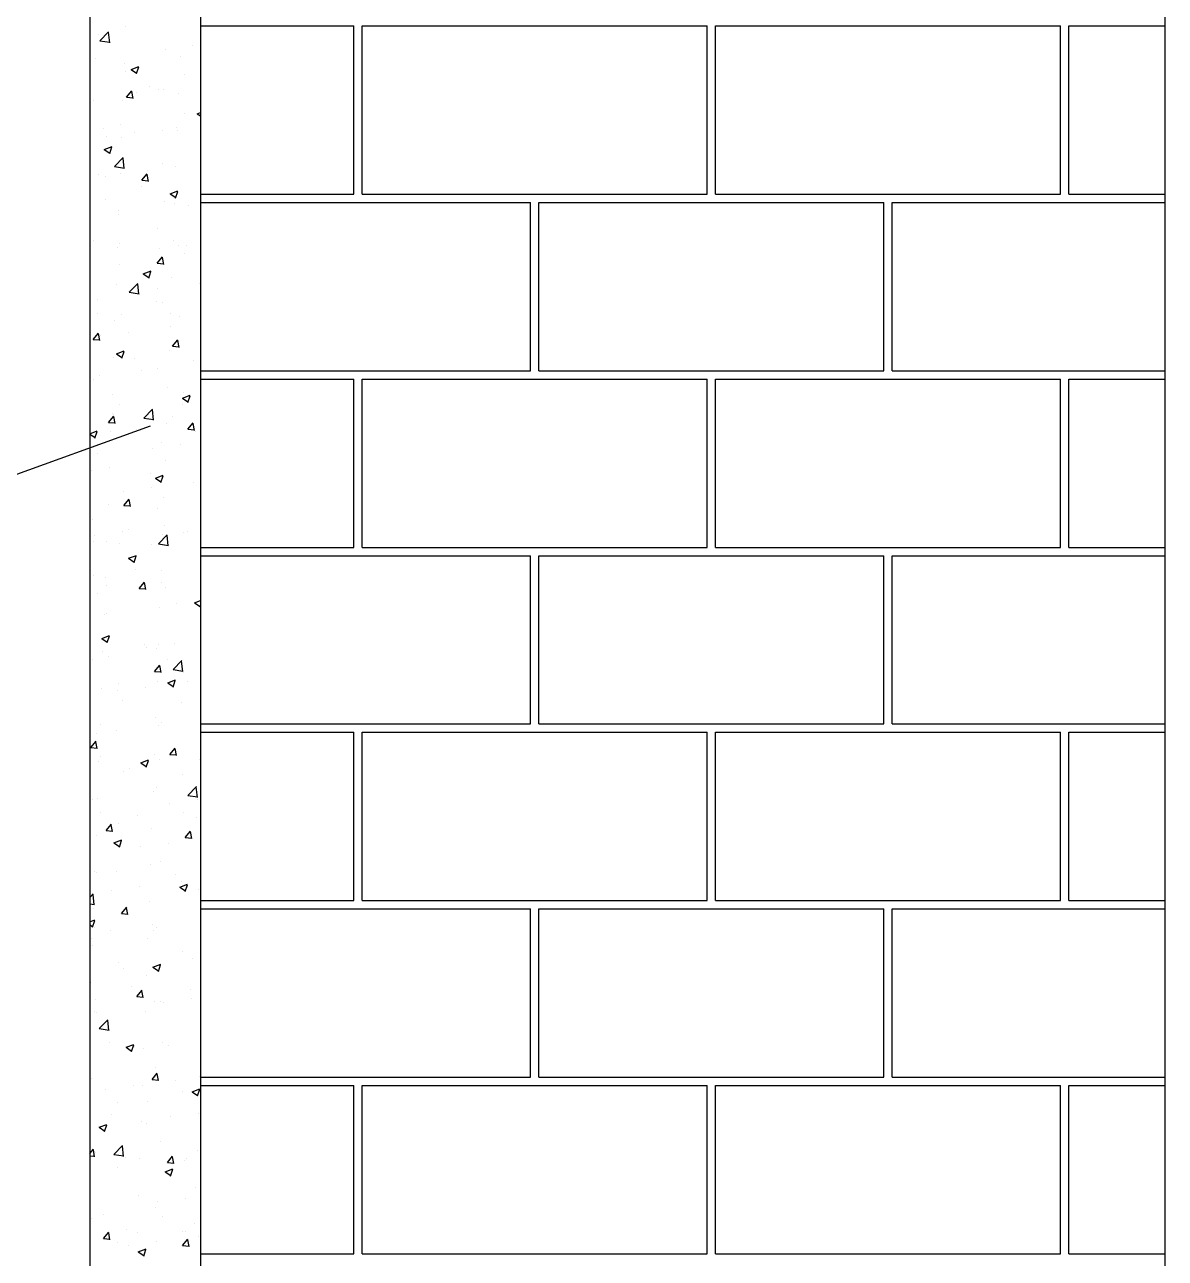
# Model space of a CAD drawing. Header units: metres. Extents: x 605 to 716, y 216 to 296.
# Drawn here: x 622.98 to 624.432, y 226.434 to 228.005 of the extents above; entities that cross this region are included whole.
import ezdxf

# ---------------------------------------------------------------- set-up
doc = ezdxf.new("R2010")
doc.units = ezdxf.units.M
doc.layers.add('1', color=1, linetype='Continuous')

# ---------------------------------------------------------------- blocks, each defined once
blk = doc.blocks.new('A$C1A3C141D')
at = {"color": 0}
for p, q in [((299.083, -86.053), (299.083, 185.299)), ((231.304, 141.706), (231.304, -53.171)), ((238.264, 141.706), (238.264, -53.171)), ((210.078, 82.758), (235.129, 91.85))]:
    blk.add_line(p, q, dxfattribs=at)
at = {"color": 2}
for p, q in [((233.552, 116.998), (233.552, 116.998)), ((231.835, 116.524), (231.835, 116.524)), ((231.938, 116.125), (232.48, 116.69)), ((231.938, 116.125), (232.557, 116.029)), ((232.551, 116.002), (232.474, 116.663)), ((236.041, 115.579), (236.041, 115.579)), ((237.784, 115.808), (237.784, 115.808)), ((231.646, 115), (231.646, 115)), ((233.468, 114.681), (233.468, 114.681)), ((233.903, 114.324), (234.391, 114.511)), ((234.244, 114.057), (234.385, 114.478)), ((236.983, 115.127), (236.983, 115.127)), ((233.562, 114.157), (233.562, 114.157)), ((233.903, 114.324), (234.249, 114.091)), ((237.277, 114), (237.277, 114)), ((231.314, 113.379), (231.314, 113.379)), ((233.614, 112.562), (233.949, 112.962)), ((234.024, 112.492), (233.944, 112.928)), ((234.21, 112.834), (234.21, 112.834)), ((235.029, 113.222), (235.029, 113.222)), ((235.607, 113.068), (235.607, 113.068)), ((235.953, 113.063), (235.953, 113.063)), ((231.548, 112.372), (231.548, 112.372)), ((233.383, 112.364), (233.383, 112.364)), ((233.614, 112.562), (234.03, 112.526)), ((236.899, 112.81), (236.899, 112.81)), ((237.274, 111.54), (237.274, 111.54)), ((238.058, 111.522), (238.264, 111.601)), ((238.058, 111.522), (238.264, 111.383)), ((232.177, 110.619), (232.177, 110.619)), ((233.216, 110.844), (233.216, 110.844)), ((236.758, 110.665), (236.758, 110.665)), ((236.814, 110.493), (236.814, 110.493)), ((232.38, 110.089), (232.38, 110.089)), ((233.299, 110.047), (233.299, 110.047)), ((234.122, 110.318), (234.122, 110.318)), ((235.893, 110.462), (235.893, 110.462)), ((232.21, 109.277), (232.697, 109.464)), ((232.21, 109.277), (232.556, 109.044)), ((232.55, 109.01), (232.691, 109.431)), ((232.861, 108.193), (233.403, 108.758)), ((232.861, 108.193), (233.479, 108.097)), ((233.473, 108.07), (233.396, 108.731)), ((235.874, 108.408), (235.874, 108.408)), ((236.729, 108.176), (236.729, 108.176)), ((231.815, 107.711), (231.815, 107.711)), ((232.291, 107.573), (232.291, 107.573)), ((233.214, 107.73), (233.214, 107.73)), ((234.579, 107.327), (234.915, 107.727)), ((234.99, 107.257), (234.909, 107.693)), ((234.927, 107.92), (234.927, 107.92)), ((234.537, 106.906), (234.537, 106.906)), ((234.579, 107.327), (234.995, 107.291)), ((236.364, 106.475), (236.852, 106.662)), ((236.705, 106.208), (236.846, 106.628)), ((238.253, 106.749), (238.253, 106.749)), ((232.289, 106.128), (232.289, 106.128)), ((236.005, 105.971), (236.005, 105.971)), ((236.364, 106.475), (236.71, 106.242)), ((236.645, 105.859), (236.645, 105.859)), ((233.096, 105.175), (233.096, 105.175)), ((233.129, 105.414), (233.129, 105.414)), ((237.491, 105.754), (237.491, 105.754)), ((231.527, 103.558), (231.527, 103.558)), ((235.586, 104.255), (235.586, 104.255)), ((236.56, 103.542), (236.56, 103.542)), ((233.045, 103.097), (233.045, 103.097)), ((233.153, 103.368), (233.153, 103.368)), ((235.661, 103.008), (235.661, 103.008)), ((236.868, 103.211), (236.868, 103.211)), ((237.254, 102.727), (237.254, 102.727)), ((237.403, 103.238), (237.403, 103.238)), ((233.195, 102.03), (233.195, 102.03)), ((235.545, 102.092), (235.881, 102.492)), ((235.545, 102.092), (235.961, 102.056)), ((235.955, 102.022), (235.875, 102.458)), ((234.671, 101.428), (235.158, 101.615)), ((234.671, 101.428), (235.017, 101.195)), ((235.011, 101.161), (235.152, 101.581)), ((236.476, 101.225), (236.476, 101.225)), ((232.96, 100.78), (232.96, 100.78)), ((233.783, 100.261), (234.325, 100.826)), ((234.396, 100.138), (234.319, 100.799)), ((235.572, 100.493), (235.572, 100.493)), ((238.208, 100.84), (238.208, 100.84)), ((231.797, 99.811), (231.797, 99.811)), ((233.783, 100.261), (234.402, 100.165)), ((233.83, 100.263), (233.83, 100.263)), ((235.513, 99.654), (235.513, 99.654)), ((235.853, 99.595), (235.853, 99.595)), ((231.794, 98.898), (231.794, 98.898)), ((233.265, 98.876), (233.265, 98.876)), ((236.391, 98.908), (236.391, 98.908)), ((232.875, 98.463), (232.875, 98.463)), ((236.377, 98.095), (236.377, 98.095)), ((236.98, 98.719), (236.98, 98.719)), ((231.519, 97.294), (231.854, 97.693)), ((231.519, 97.294), (231.935, 97.257)), ((231.929, 97.223), (231.849, 97.659)), ((231.999, 97.518), (231.999, 97.518)), ((233.741, 97.748), (233.741, 97.748)), ((236.511, 96.857), (236.846, 97.257)), ((232.977, 96.381), (233.465, 96.568)), ((233.318, 96.114), (233.459, 96.534)), ((236.306, 96.591), (236.306, 96.591)), ((236.511, 96.857), (236.927, 96.82)), ((236.921, 96.786), (236.841, 97.223)), ((232.791, 96.146), (232.791, 96.146)), ((232.977, 96.381), (233.324, 96.148)), ((234.128, 96.117), (234.128, 96.117)), ((237.843, 95.96), (237.843, 95.96)), ((231.91, 95.003), (231.91, 95.003)), ((234.546, 95.35), (234.546, 95.35)), ((235.566, 95.442), (235.566, 95.442)), ((231.507, 94.745), (231.507, 94.745)), ((236.222, 94.275), (236.222, 94.275)), ((232.706, 93.829), (232.706, 93.829)), ((237.132, 93.579), (237.619, 93.766)), ((237.132, 93.579), (237.478, 93.346)), ((237.233, 93.914), (237.233, 93.914)), ((237.472, 93.312), (237.613, 93.732)), ((232.715, 92.605), (232.715, 92.605)), ((233.174, 93.217), (233.174, 93.217)), ((234.706, 92.33), (235.248, 92.895)), ((235.319, 92.207), (235.242, 92.868)), ((237.111, 93.183), (237.111, 93.183)), ((232.484, 92.058), (232.82, 92.458)), ((232.484, 92.058), (232.9, 92.022)), ((232.773, 92.56), (232.773, 92.56)), ((232.895, 91.988), (232.814, 92.424)), ((234.706, 92.33), (235.325, 92.234)), ((236.137, 91.958), (236.137, 91.958)), ((236.488, 92.403), (236.488, 92.403)), ((237.476, 91.622), (237.812, 92.021)), ((237.887, 91.551), (237.806, 91.987)), ((231.304, 91.342), (231.771, 91.521)), ((231.304, 91.321), (231.63, 91.101)), ((231.624, 91.067), (231.765, 91.487)), ((232.622, 91.512), (232.622, 91.512)), ((234.24, 91.625), (234.24, 91.625)), ((237.476, 91.622), (237.892, 91.585)), ((237.955, 91.468), (237.955, 91.468)), ((235.28, 90.438), (235.28, 90.438)), ((235.833, 90.781), (235.833, 90.781)), ((237.022, 90.668), (237.022, 90.668)), ((231.774, 90.085), (231.774, 90.085)), ((236.052, 89.641), (236.052, 89.641)), ((231.388, 89.022), (231.388, 89.022)), ((232.537, 89.195), (232.537, 89.195)), ((235.103, 88.865), (235.103, 88.865)), ((235.438, 88.532), (235.926, 88.719)), ((235.191, 87.923), (235.191, 87.923)), ((235.438, 88.532), (235.784, 88.299)), ((235.779, 88.265), (235.92, 88.685)), ((237.827, 88.27), (237.827, 88.27)), ((233.449, 87.693), (233.449, 87.693)), ((233.45, 86.823), (233.786, 87.223)), ((233.86, 86.753), (233.78, 87.189)), ((235.968, 87.324), (235.968, 87.324)), ((232.452, 86.878), (232.452, 86.878)), ((233.45, 86.823), (233.866, 86.787)), ((235.545, 86.629), (235.545, 86.629)), ((231.486, 85.932), (231.486, 85.932)), ((231.618, 84.948), (231.618, 84.948)), ((233.36, 85.177), (233.36, 85.177)), ((233.748, 85.309), (233.748, 85.309)), ((235.629, 84.398), (236.171, 84.963)), ((235.883, 85.007), (235.883, 85.007)), ((235.996, 85.524), (235.996, 85.524)), ((236.242, 84.275), (236.165, 84.936)), ((237.213, 85.1), (237.213, 85.1)), ((237.463, 85.152), (237.463, 85.152)), ((231.5, 84.531), (231.5, 84.531)), ((232.368, 84.561), (232.368, 84.561)), ((233.154, 84.404), (233.154, 84.404)), ((235.215, 84.374), (235.215, 84.374)), ((235.629, 84.398), (236.248, 84.302)), ((233.745, 83.485), (234.232, 83.672)), ((233.745, 83.485), (234.091, 83.252)), ((234.085, 83.218), (234.226, 83.638)), ((234.165, 82.779), (234.165, 82.779)), ((235.799, 82.69), (235.799, 82.69)), ((231.529, 82.432), (231.529, 82.432)), ((232.283, 82.244), (232.283, 82.244)), ((232.363, 81.771), (232.363, 81.771)), ((234.416, 81.588), (234.751, 81.988)), ((234.826, 81.518), (234.746, 81.954)), ((235.812, 81.968), (235.812, 81.968)), ((231.753, 81.271), (231.753, 81.271)), ((234.416, 81.588), (234.832, 81.552)), ((236.079, 81.614), (236.079, 81.614)), ((235.714, 80.373), (235.714, 80.373)), ((236.73, 80.613), (236.73, 80.613)), ((237.899, 80.683), (238.264, 80.823)), ((237.899, 80.683), (238.245, 80.449)), ((238.24, 80.415), (238.264, 80.488)), ((232.198, 79.928), (232.198, 79.928)), ((232.334, 80.034), (232.334, 80.034)), ((232.051, 78.438), (232.539, 78.625)), ((232.392, 78.171), (232.533, 78.591)), ((232.051, 78.438), (232.398, 78.205)), ((234.723, 78.058), (234.723, 78.058)), ((234.899, 77.868), (234.899, 77.868)), ((235.525, 77.815), (235.525, 77.815)), ((235.629, 78.056), (235.629, 78.056)), ((236.641, 78.097), (236.641, 78.097)), ((231.466, 77.119), (231.466, 77.119)), ((232.114, 77.611), (232.114, 77.611)), ((232.475, 77.28), (232.475, 77.28)), ((236.191, 77.123), (236.191, 77.123)), ((236.551, 76.466), (237.094, 77.031)), ((235.381, 76.353), (235.717, 76.753)), ((235.381, 76.353), (235.797, 76.316)), ((235.792, 76.282), (235.711, 76.719)), ((236.551, 76.466), (237.17, 76.37)), ((237.164, 76.343), (237.087, 77.004)), ((237.192, 76.287), (237.192, 76.287)), ((233.133, 75.59), (233.133, 75.59)), ((235.545, 75.739), (235.545, 75.739)), ((236.206, 75.636), (236.693, 75.823)), ((236.206, 75.636), (236.552, 75.402)), ((236.546, 75.369), (236.687, 75.789)), ((237.446, 75.699), (237.446, 75.699)), ((232.029, 75.294), (232.029, 75.294)), ((233.068, 75.123), (233.068, 75.123)), ((234.81, 75.352), (234.81, 75.352)), ((233.339, 74.52), (233.339, 74.52)), ((237.054, 74.363), (237.054, 74.363)), ((235.46, 73.422), (235.46, 73.422)), ((235.792, 73.155), (235.792, 73.155)), ((231.733, 72.458), (231.733, 72.458)), ((231.944, 72.977), (231.944, 72.977)), ((232.979, 72.607), (232.979, 72.607)), ((235.615, 72.954), (235.615, 72.954)), ((231.355, 71.554), (231.691, 71.954)), ((231.765, 71.484), (231.685, 71.92)), ((231.355, 71.554), (231.771, 71.518)), ((231.983, 70.963), (231.983, 70.963)), ((235.375, 71.105), (235.375, 71.105)), ((235.699, 70.806), (235.699, 70.806)), ((236.347, 71.118), (236.683, 71.517)), ((236.347, 71.118), (236.763, 71.081)), ((236.757, 71.047), (236.677, 71.483)), ((231.86, 70.66), (231.86, 70.66)), ((233.451, 70.028), (233.451, 70.028)), ((233.784, 70.209), (233.784, 70.209)), ((234.512, 70.589), (235, 70.776)), ((234.512, 70.589), (234.859, 70.355)), ((234.853, 70.322), (234.994, 70.742)), ((238.18, 70.788), (238.18, 70.788)), ((237.166, 69.871), (237.166, 69.871)), ((235.291, 68.789), (235.291, 68.789)), ((235.504, 69.002), (235.504, 69.002)), ((237.474, 68.534), (238.016, 69.099)), ((237.474, 68.534), (238.093, 68.438)), ((238.087, 68.411), (238.01, 69.072)), ((231.445, 68.305), (231.445, 68.305)), ((231.775, 68.343), (231.775, 68.343)), ((236.349, 68.043), (236.349, 68.043)), ((238.091, 68.272), (238.091, 68.272)), ((231.953, 67.464), (231.953, 67.464)), ((234.314, 67.269), (234.314, 67.269)), ((237.172, 67.474), (237.172, 67.474)), ((238.029, 67.112), (238.029, 67.112)), ((232.321, 66.319), (232.656, 66.719)), ((232.321, 66.319), (232.737, 66.283)), ((232.731, 66.249), (232.651, 66.685)), ((233.113, 66.777), (233.113, 66.777)), ((235.206, 66.472), (235.206, 66.472)), ((237.313, 65.882), (237.648, 66.282)), ((237.723, 65.812), (237.643, 66.248)), ((231.691, 66.026), (231.691, 66.026)), ((232.819, 65.542), (233.306, 65.729)), ((232.819, 65.542), (233.165, 65.308)), ((233.159, 65.275), (233.3, 65.695)), ((236.26, 65.527), (236.26, 65.527)), ((237.313, 65.882), (237.729, 65.846)), ((234.518, 65.298), (234.518, 65.298)), ((235.121, 64.155), (235.121, 64.155)), ((235.771, 64.342), (235.771, 64.342)), ((231.606, 63.709), (231.606, 63.709)), ((231.712, 63.645), (231.712, 63.645)), ((232.959, 63.712), (232.959, 63.712)), ((236.674, 63.555), (236.674, 63.555)), ((237.065, 63.129), (237.065, 63.129)), ((231.304, 62.104), (231.511, 62.32)), ((231.582, 61.632), (231.505, 62.292)), ((232.687, 62.553), (232.687, 62.553)), ((234.426, 62.777), (234.426, 62.777)), ((234.429, 62.782), (234.429, 62.782)), ((236.973, 62.74), (237.461, 62.927)), ((236.973, 62.74), (237.32, 62.506)), ((237.314, 62.472), (237.455, 62.893)), ((238.141, 62.62), (238.141, 62.62)), ((231.304, 61.703), (231.588, 61.659)), ((233.286, 61.084), (233.622, 61.484)), ((235.037, 61.838), (235.037, 61.838)), ((231.521, 61.392), (231.521, 61.392)), ((233.286, 61.084), (233.702, 61.048)), ((233.697, 61.014), (233.616, 61.45)), ((231.304, 60.563), (231.613, 60.682)), ((231.304, 60.375), (231.472, 60.261)), ((231.466, 60.228), (231.607, 60.648)), ((231.574, 60.174), (231.574, 60.174)), ((232.598, 60.037), (232.598, 60.037)), ((235.234, 60.384), (235.234, 60.384)), ((235.289, 60.017), (235.289, 60.017)), ((235.484, 60.189), (235.484, 60.189)), ((231.425, 59.492), (231.425, 59.492)), ((234.952, 59.521), (234.952, 59.521)), ((231.437, 59.075), (231.437, 59.075)), ((237.151, 58.661), (237.151, 58.661)), ((233.092, 57.964), (233.092, 57.964)), ((233.403, 57.639), (233.403, 57.639)), ((235.28, 57.693), (235.767, 57.88)), ((235.28, 57.693), (235.626, 57.459)), ((235.62, 57.425), (235.761, 57.846)), ((237.799, 58.218), (237.799, 58.218)), ((234.868, 57.204), (234.868, 57.204)), ((231.352, 56.758), (231.352, 56.758)), ((233.934, 56.461), (233.934, 56.461)), ((234.252, 55.849), (234.588, 56.249)), ((234.662, 55.778), (234.582, 56.215)), ((237.649, 56.304), (237.649, 56.304)), ((231.686, 55.683), (231.686, 55.683)), ((234.252, 55.849), (234.668, 55.812)), ((235.401, 55.526), (235.401, 55.526)), ((235.75, 55.528), (235.75, 55.528)), ((235.968, 55.472), (235.968, 55.472)), ((237.71, 55.702), (237.71, 55.702)), ((231.572, 54.894), (231.572, 54.894)), ((231.692, 54.832), (231.692, 54.832)), ((234.783, 54.887), (234.783, 54.887)), ((231.892, 53.823), (232.434, 54.388)), ((231.892, 53.823), (232.511, 53.727)), ((232.505, 53.7), (232.428, 54.361)), ((232.549, 52.923), (232.549, 52.923)), ((235.879, 52.957), (235.879, 52.957)), ((233.586, 52.646), (234.074, 52.833)), ((233.586, 52.646), (233.933, 52.412)), ((233.927, 52.378), (234.068, 52.799)), ((234.137, 52.727), (234.137, 52.727)), ((234.698, 52.57), (234.698, 52.57)), ((236.265, 52.766), (236.265, 52.766)), ((235.463, 51.376), (235.463, 51.376)), ((231.404, 50.679), (231.404, 50.679)), ((235.218, 50.614), (235.553, 51.013)), ((235.218, 50.614), (235.634, 50.577)), ((235.628, 50.543), (235.548, 50.979)), ((238.229, 50.775), (238.229, 50.775)), ((232.306, 49.982), (232.306, 49.982)), ((234.048, 50.212), (234.048, 50.212)), ((234.614, 50.253), (234.614, 50.253)), ((236.684, 50.559), (236.684, 50.559)), ((237.131, 49.847), (237.131, 49.847)), ((237.741, 49.844), (238.228, 50.031)), ((237.741, 49.844), (238.087, 49.61)), ((238.081, 49.576), (238.222, 49.997)), ((233.072, 49.151), (233.072, 49.151)), ((234.909, 49.21), (234.909, 49.21)), ((232.661, 48.432), (232.661, 48.432)), ((236.377, 48.275), (236.377, 48.275)), ((238.144, 48.458), (238.144, 48.458)), ((231.893, 47.599), (232.38, 47.786)), ((231.893, 47.599), (232.239, 47.365)), ((232.217, 47.467), (232.217, 47.467)), ((232.233, 47.331), (232.374, 47.752)), ((234.529, 47.936), (234.529, 47.936)), ((234.853, 47.814), (234.853, 47.814)), ((235.73, 46.715), (235.73, 46.715)), ((231.304, 45.949), (231.527, 46.215)), ((231.602, 45.745), (231.521, 46.181)), ((231.671, 46.018), (231.671, 46.018)), ((232.815, 45.891), (233.357, 46.456)), ((233.427, 45.768), (233.35, 46.429)), ((238.059, 46.141), (238.059, 46.141)), ((231.304, 45.805), (231.608, 45.779)), ((232.815, 45.891), (233.434, 45.795)), ((233.525, 45.672), (233.525, 45.672)), ((234.444, 45.619), (234.444, 45.619)), ((236.184, 45.378), (236.519, 45.778)), ((236.184, 45.378), (236.6, 45.342)), ((236.594, 45.308), (236.513, 45.744)), ((237.24, 45.515), (237.24, 45.515)), ((237.418, 45.647), (237.418, 45.647)), ((233.022, 45.069), (233.022, 45.069)), ((236.047, 44.797), (236.535, 44.984)), ((236.047, 44.797), (236.394, 44.563)), ((236.388, 44.529), (236.529, 44.95)), ((237.975, 43.824), (237.975, 43.824)), ((234.36, 43.302), (234.36, 43.302)), ((235.587, 42.902), (235.587, 42.902)), ((237.329, 43.132), (237.329, 43.132)), ((232.169, 42.115), (232.169, 42.115)), ((235.443, 42.562), (235.443, 42.562)), ((231.384, 41.866), (231.384, 41.866)), ((235.885, 41.958), (235.885, 41.958)), ((237.89, 41.507), (237.89, 41.507)), ((232.157, 40.58), (232.493, 40.98)), ((232.157, 40.58), (232.573, 40.544)), ((232.567, 40.51), (232.487, 40.946)), ((233.637, 41.18), (233.637, 41.18)), ((234.275, 40.986), (234.275, 40.986)), ((237.11, 41.034), (237.11, 41.034)), ((237.149, 40.143), (237.485, 40.543)), ((237.352, 41.023), (237.352, 41.023)), ((237.56, 40.073), (237.479, 40.509)), ((238.134, 40.734), (238.134, 40.734)), ((233.051, 40.337), (233.051, 40.337)), ((233.756, 40.157), (233.756, 40.157)), ((234.354, 39.75), (234.841, 39.937)), ((234.354, 39.75), (234.7, 39.516)), ((234.694, 39.482), (234.835, 39.903)), ((235.498, 40.387), (235.498, 40.387)), ((237.149, 40.143), (237.565, 40.107))]:
    blk.add_line(p, q, dxfattribs=at)
at = {"color": 4}
for p, q in [((238.264, 117.059), (247.937, 117.059)), ((247.937, 106.445), (247.937, 117.059)), ((248.459, 117.059), (270.209, 117.059)), ((248.459, 106.445), (248.459, 117.059)), ((270.209, 106.445), (270.209, 117.059)), ((270.731, 117.059), (292.48, 117.059)), ((270.731, 106.445), (270.731, 117.059)), ((292.48, 106.445), (292.48, 117.059)), ((293.002, 117.059), (299.083, 117.059)), ((293.002, 106.445), (293.002, 117.059)), ((238.264, 106.445), (247.937, 106.445)), ((238.264, 105.923), (259.073, 105.923)), ((248.459, 106.445), (270.209, 106.445)), ((259.073, 95.31), (259.073, 105.923)), ((259.595, 95.31), (259.595, 105.923)), ((259.595, 105.923), (281.344, 105.923)), ((270.731, 106.445), (292.48, 106.445)), ((281.344, 95.31), (281.344, 105.923)), ((281.866, 95.31), (281.866, 105.923)), ((281.866, 105.923), (299.083, 105.923)), ((293.002, 106.445), (299.083, 106.445)), ((238.264, 95.31), (259.073, 95.31)), ((259.595, 95.31), (281.344, 95.31)), ((281.866, 95.31), (299.083, 95.31)), ((238.264, 94.788), (247.937, 94.788)), ((247.937, 84.174), (247.937, 94.788)), ((248.459, 94.788), (270.209, 94.788)), ((248.459, 84.174), (248.459, 94.788)), ((270.209, 84.174), (270.209, 94.788)), ((270.731, 94.788), (292.48, 94.788)), ((270.731, 84.174), (270.731, 94.788)), ((292.48, 84.174), (292.48, 94.788)), ((293.002, 94.788), (299.083, 94.788)), ((293.002, 84.174), (293.002, 94.788)), ((238.264, 84.174), (247.937, 84.174)), ((248.459, 84.174), (270.209, 84.174)), ((270.731, 84.174), (292.48, 84.174)), ((293.002, 84.174), (299.083, 84.174)), ((238.264, 83.652), (259.073, 83.652)), ((259.073, 73.038), (259.073, 83.652)), ((259.595, 83.652), (281.344, 83.652)), ((259.595, 73.038), (259.595, 83.652)), ((281.344, 73.038), (281.344, 83.652)), ((281.866, 83.652), (299.083, 83.652)), ((281.866, 73.038), (281.866, 83.652)), ((238.264, 73.038), (259.073, 73.038)), ((238.264, 72.516), (247.937, 72.516)), ((247.937, 61.902), (247.937, 72.516)), ((248.459, 72.516), (270.209, 72.516)), ((248.459, 61.902), (248.459, 72.516)), ((259.595, 73.038), (281.344, 73.038)), ((270.209, 61.902), (270.209, 72.516)), ((270.731, 72.516), (292.48, 72.516)), ((270.731, 61.902), (270.731, 72.516)), ((281.866, 73.038), (299.083, 73.038)), ((292.48, 61.902), (292.48, 72.516)), ((293.002, 72.516), (299.083, 72.516)), ((293.002, 61.902), (293.002, 72.516)), ((238.264, 61.902), (247.937, 61.902)), ((248.459, 61.902), (270.209, 61.902)), ((270.731, 61.902), (292.48, 61.902)), ((293.002, 61.902), (299.083, 61.902)), ((238.264, 61.38), (259.073, 61.38)), ((259.073, 50.766), (259.073, 61.38)), ((259.595, 61.38), (281.344, 61.38)), ((259.595, 50.766), (259.595, 61.38)), ((281.344, 50.766), (281.344, 61.38)), ((281.866, 61.38), (299.083, 61.38)), ((281.866, 50.766), (281.866, 61.38)), ((238.264, 50.766), (259.073, 50.766)), ((259.595, 50.766), (281.344, 50.766)), ((281.866, 50.766), (299.083, 50.766)), ((238.264, 50.244), (247.937, 50.244)), ((247.937, 39.63), (247.937, 50.244)), ((248.459, 50.244), (270.209, 50.244)), ((248.459, 39.63), (248.459, 50.244)), ((270.209, 39.63), (270.209, 50.244)), ((270.731, 50.244), (292.48, 50.244)), ((270.731, 39.63), (270.731, 50.244)), ((292.48, 39.63), (292.48, 50.244)), ((293.002, 50.244), (299.083, 50.244)), ((293.002, 39.63), (293.002, 50.244)), ((238.264, 39.63), (247.937, 39.63)), ((248.459, 39.63), (270.209, 39.63)), ((270.731, 39.63), (292.48, 39.63)), ((293.002, 39.63), (299.083, 39.63))]:
    blk.add_line(p, q, dxfattribs=at)

msp = doc.modelspace()

# ---------------------------------------------------------------- block references
at = {"layer": '1', "color": 0, "xscale": 0.0201984694141399, "yscale": 0.0201984694141399, "zscale": 0.0201984694141399}
msp.add_blockref('A$C1A3C141D', (618.3911, 225.6392), dxfattribs=at)

doc.saveas('drawing.dxf')
